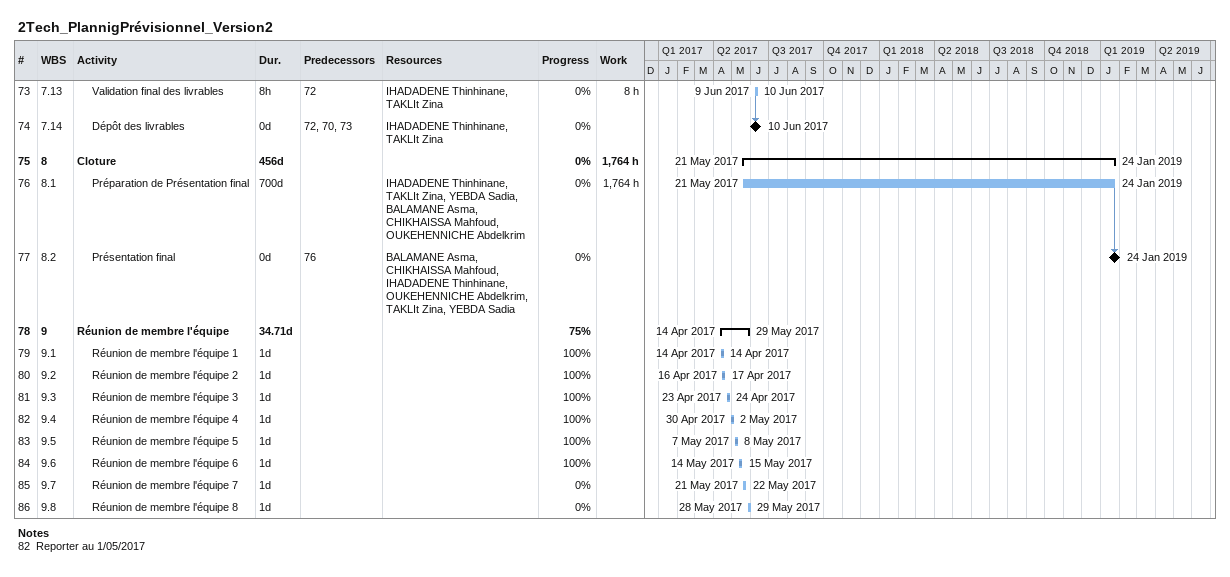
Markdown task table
2Tech_PlannigPrévisionnel_Version2

| ID | WBS | Task | Duration | Start | Finish | Predecessors | Resources | % complete | Work (h) |
|---|---|---|---|---|---|---|---|---|---|
| 73 | 7.13 | Validation final des livrables | 8h | 2017-06-09 | 2017-06-10 | 72 | IHADADENE Thinhinane, TAKLIt Zina | 0 | 8 |
| 74 | 7.14 | Dépôt des livrables | 0d | 2017-06-10 | 2017-06-10 | 72, 70, 73 | IHADADENE Thinhinane, TAKLIt Zina | 0 |  |
| 75 | 8 | **Cloture** | 456d | 2017-05-21 | 2019-01-24 |  |  | 0 | 1764 |
| 76 | 8.1 | Préparation de Présentation final | 700d | 2017-05-21 | 2019-01-24 |  | IHADADENE Thinhinane, TAKLIt Zina, YEBDA Sadia, BALAMANE Asma, CHIKHAISSA Mahfoud, OUKEHENNICHE Abdelkrim | 0 | 1764 |
| 77 | 8.2 | Présentation final | 0d | 2019-01-24 | 2019-01-24 | 76 | BALAMANE Asma, CHIKHAISSA Mahfoud, IHADADENE Thinhinane, OUKEHENNICHE Abdelkrim, TAKLIt Zina, YEBDA Sadia | 0 |  |
| 78 | 9 | **Réunion de membre l'équipe** | 34.71d | 2017-04-14 | 2017-05-29 |  |  | 75 |  |
| 79 | 9.1 | Réunion de membre l'équipe 1 | 1d | 2017-04-14 | 2017-04-14 |  |  | 100 |  |
| 80 | 9.2 | Réunion de membre l'équipe 2 | 1d | 2017-04-16 | 2017-04-17 |  |  | 100 |  |
| 81 | 9.3 | Réunion de membre l'équipe 3 | 1d | 2017-04-23 | 2017-04-24 |  |  | 100 |  |
| 82 | 9.4 | Réunion de membre l'équipe 4 | 1d | 2017-04-30 | 2017-05-02 |  |  | 100 |  |
| 83 | 9.5 | Réunion de membre l'équipe 5 | 1d | 2017-05-07 | 2017-05-08 |  |  | 100 |  |
| 84 | 9.6 | Réunion de membre l'équipe 6 | 1d | 2017-05-14 | 2017-05-15 |  |  | 100 |  |
| 85 | 9.7 | Réunion de membre l'équipe 7 | 1d | 2017-05-21 | 2017-05-22 |  |  | 0 |  |
| 86 | 9.8 | Réunion de membre l'équipe 8 | 1d | 2017-05-28 | 2017-05-29 |  |  | 0 |  |

Notes
- 82: Reporter au 1/05/2017
